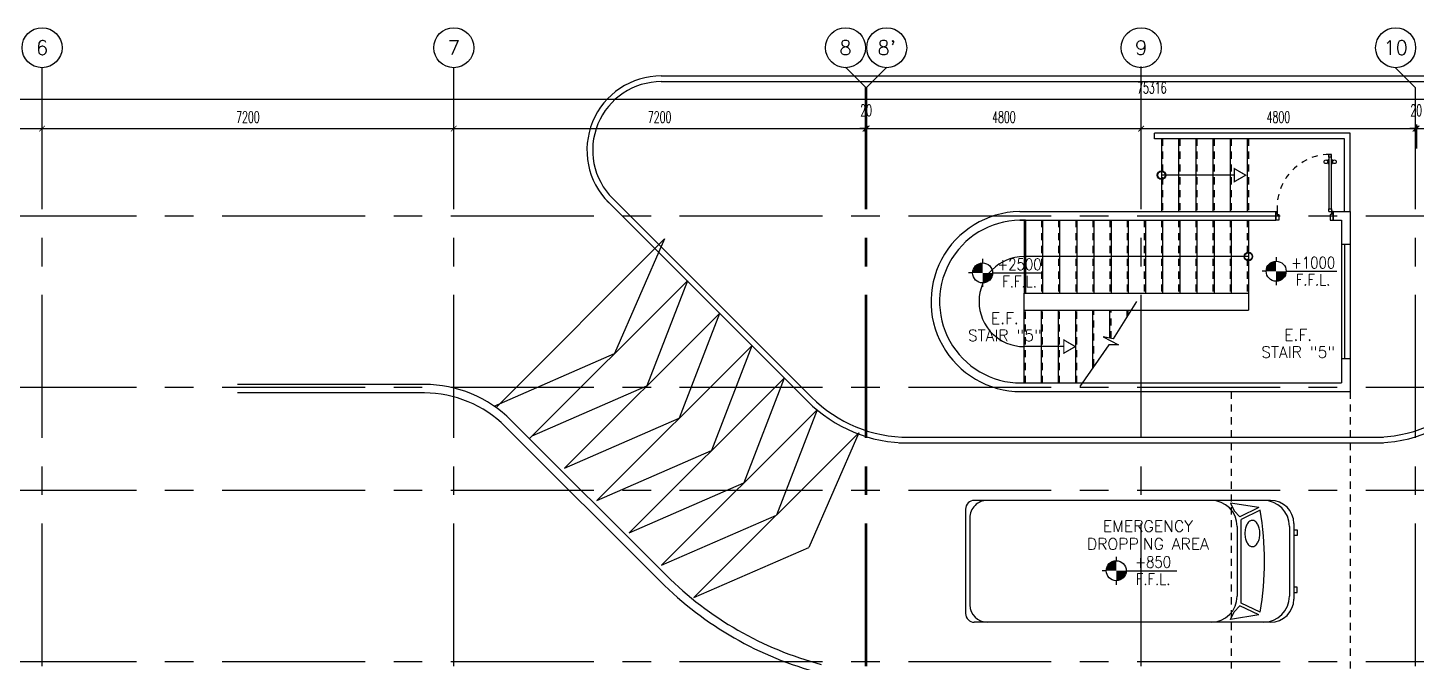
# Model space of a CAD drawing. Extents: x -0.4 to 91.7, y -13.9 to 77.4.
# Drawn here: x 28.95 to 53.23, y 66.26 to 77.36 of the extents above; entities that cross this region are included whole.
import ezdxf
from ezdxf.enums import TextEntityAlignment as Align

# ---------------------------------------------------------------- set-up
doc = ezdxf.new("R2010")
doc.units = 0
doc.header["$MEASUREMENT"] = 0
doc.header["$PDMODE"] = 3
doc.header["$PDSIZE"] = 0.1
for name, pattern in [('CENTERX2', [4, 2.5, -0.5, 0.5, -0.5]), ('HIDDEN', [0.375, 0.25, -0.125]), ('HIDDEN2', [0.1875, 0.125, -0.0625])]:
    doc.linetypes.add(name, pattern=pattern)
doc.layers.get('0').update_dxf_attribs({"color": 11, "linetype": 'CONTINUOUS'})
doc.layers.get('DEFPOINTS').update_dxf_attribs({"color": 11, "linetype": 'CONTINUOUS'})
for name, color, linetype in [('AX', 11, 'CONTINUOUS'), ('AX-CR', 11, 'CONTINUOUS'), ('AX-DIM', 11, 'CONTINUOUS'), ('AX-TXT', 11, 'CONTINUOUS'), ('AXES', 11, 'CENTERX2'), ('CURB', 11, 'CONTINUOUS'), ('DOOR', 11, 'CONTINUOUS'), ('Handrail', 11, 'CONTINUOUS'), ('HIDDEN', 11, 'HIDDEN2'), ('LEV-PL', 11, 'CONTINUOUS'), ('PART', 11, 'CONTINUOUS'), ('RM-NAME', 11, 'CONTINUOUS'), ('SLOPE', 11, 'CONTINUOUS'), ('STR', 11, 'CONTINUOUS'), ('WALL', 11, 'CONTINUOUS'), ('WIN', 11, 'CONTINUOUS')]:
    doc.layers.add(name, color=color, linetype=linetype)
doc.styles.add('ROMANS', font='ROMANS.shx', dxfattribs={"width": 0.6})
doc.styles.add('S', font='ROMANS.SHX')
doc.dimstyles.new('STANDARD in', dxfattribs={"dimtxt": 0.2, "dimasz": 0.1, "dimexe": 0.07, "dimexo": 0.05, "dimgap": 0.1, "dimtad": 1, "dimdec": 0, "dimlfac": 1000, "dimzin": 0, "dimdsep": 46, "dimtxsty": 'ROMANS', "dimblk": 'ARCHTICK', "dimcen": 0.05, "dimdle": 0.05, "dimclrd": 7, "dimclre": 7, "dimclrt": 2, "dimadec": 0, "dimazin": 0, "dimtfac": 1, "dimtdec": 0, "dimtmove": 2, "dimatfit": 3, "dimldrblk": 'ARCHTICK', "dimfxl": 0, "dimtolj": 1, "dimtzin": 0, "dimarcsym": 0})

# ---------------------------------------------------------------- blocks, each defined once
blk = doc.blocks.new('LEV1')
at = {"layer": 'LEV-PL'}
for p, q in [((0, 245), (0, 175)), ((-175, 0), (-245, 0)), ((175, 0), (1061, 0)), ((0, -175), (0, -245))]:
    blk.add_line(p, q, dxfattribs=at)
at = {"layer": 'LEV-PL', "const_width": 175}
for points in [[(-88, 0, -0.414214), (0, 88, -1)], [(88, 0, -0.414214), (0, -88, -1)]]:
    blk.add_lwpolyline(points, format="xyb", dxfattribs=at)
at = {"layer": 'LEV-PL'}
blk.add_circle((0, 0), 175, dxfattribs=at)
at = {"layer": 'LEV-PL', "color": 4, "style": 'S', "width": 0.85}
for tag, p in [('+0000', (646, 50)), ('F.F.L.', (646, -250))]:
    blk.add_attdef(tag, text='', height=200, dxfattribs=at).set_placement(p, align=Align.CENTER)
blk = doc.blocks.new('_ARCHTICK')
at = {"color": 0, "linetype": 'ByBlock', "const_width": 0.15}
blk.add_lwpolyline([(-0.5, -0.5), (0.5, 0.5)], dxfattribs=at)
blk = doc.blocks.new('*D176')
at = {"layer": 'AX-DIM', "color": 7, "linetype": 'ByBlock', "lineweight": -2}
for p, q in [((48.371, 75.598), (53.271, 75.598)), ((48.421, 75.248), (48.421, 75.668)), ((53.221, 75.248), (53.221, 75.668))]:
    blk.add_line(p, q, dxfattribs=at)
at = {"layer": 'DEFPOINTS', "color": 0, "linetype": 'ByBlock'}
for p in [(53.221, 75.598), (48.421, 75.198), (53.221, 75.198)]:
    blk.add_point(p, dxfattribs=at)
at = {"layer": 'AX-DIM', "color": 7, "linetype": 'ByBlock', "lineweight": -2, "xscale": 0.1, "yscale": 0.1, "zscale": 0.1, "rotation": 180}
blk.add_blockref('_ARCHTICK', (48.421, 75.598), dxfattribs=at)
at = {"layer": 'AX-DIM', "color": 7, "linetype": 'ByBlock', "lineweight": -2, "xscale": 0.1, "yscale": 0.1, "zscale": 0.1}
blk.add_blockref('_ARCHTICK', (53.221, 75.598), dxfattribs=at)
at = {"layer": 'AX-DIM', "color": 2, "linetype": 'ByBlock', "insert": (50.821, 75.798), "char_height": 0.2, "attachment_point": 5, "style": 'ROMANS'}
blk.add_mtext('\\A1;4800', dxfattribs=at)
blk = doc.blocks.new('*D139')
at = {"layer": 'AX-DIM', "color": 7, "lineweight": -2}
for p, q in [((10.901, 76.113), (86.317, 76.113)), ((10.951, 63.985), (10.951, 76.183)), ((86.267, 74.743), (86.267, 76.183))]:
    blk.add_line(p, q, dxfattribs=at)
at = {"layer": 'DEFPOINTS', "color": 0}
for p in [(86.267, 76.113), (86.267, 74.693), (10.951, 63.935)]:
    blk.add_point(p, dxfattribs=at)
at = {"layer": 'AX-DIM', "color": 7, "lineweight": -2, "xscale": 0.1, "yscale": 0.1, "zscale": 0.1, "rotation": 180}
blk.add_blockref('_ARCHTICK', (10.951, 76.113), dxfattribs=at)
at = {"layer": 'AX-DIM', "color": 7, "lineweight": -2, "xscale": 0.1, "yscale": 0.1, "zscale": 0.1}
blk.add_blockref('_ARCHTICK', (86.267, 76.113), dxfattribs=at)
at = {"layer": 'AX-DIM', "color": 2, "insert": (48.609, 76.313), "char_height": 0.2, "attachment_point": 5, "style": 'ROMANS'}
blk.add_mtext('\\A1;75316', dxfattribs=at)
blk = doc.blocks.new('*D195')
at = {"layer": 'AX-DIM', "color": 7, "linetype": 'ByBlock', "lineweight": -2}
for p, q in [((29.151, 75.598), (36.451, 75.598)), ((29.201, 75.248), (29.201, 75.668)), ((36.401, 75.248), (36.401, 75.668))]:
    blk.add_line(p, q, dxfattribs=at)
at = {"layer": 'DEFPOINTS', "color": 0, "linetype": 'ByBlock'}
for p in [(36.401, 75.598), (29.201, 75.198), (36.401, 75.198)]:
    blk.add_point(p, dxfattribs=at)
at = {"layer": 'AX-DIM', "color": 7, "linetype": 'ByBlock', "lineweight": -2, "xscale": 0.1, "yscale": 0.1, "zscale": 0.1, "rotation": 180}
blk.add_blockref('_ARCHTICK', (29.201, 75.598), dxfattribs=at)
at = {"layer": 'AX-DIM', "color": 7, "linetype": 'ByBlock', "lineweight": -2, "xscale": 0.1, "yscale": 0.1, "zscale": 0.1}
blk.add_blockref('_ARCHTICK', (36.401, 75.598), dxfattribs=at)
at = {"layer": 'AX-DIM', "color": 2, "linetype": 'ByBlock', "insert": (32.801, 75.798), "char_height": 0.2, "attachment_point": 5, "style": 'ROMANS'}
blk.add_mtext('\\A1;7200', dxfattribs=at)
blk = doc.blocks.new('AXU')
at = {"layer": 'AX-CR'}
blk.add_circle((0, 350), 350, dxfattribs=at)
at = {"layer": 'AX-TXT', "style": 'ROMANS'}
blk.add_attdef('AX', text='', height=250, dxfattribs=at).set_placement((0, 350), align=Align.MIDDLE)
blk = doc.blocks.new('*D196')
at = {"layer": 'AX-DIM', "color": 7, "linetype": 'ByBlock', "lineweight": -2}
for p, q in [((25.551, 75.598), (29.251, 75.598)), ((25.601, 75.248), (25.601, 75.668)), ((29.201, 75.248), (29.201, 75.668))]:
    blk.add_line(p, q, dxfattribs=at)
at = {"layer": 'DEFPOINTS', "color": 0, "linetype": 'ByBlock'}
for p in [(29.201, 75.598), (25.601, 75.198), (29.201, 75.198)]:
    blk.add_point(p, dxfattribs=at)
at = {"layer": 'AX-DIM', "color": 7, "linetype": 'ByBlock', "lineweight": -2, "xscale": 0.1, "yscale": 0.1, "zscale": 0.1, "rotation": 180}
blk.add_blockref('_ARCHTICK', (25.601, 75.598), dxfattribs=at)
at = {"layer": 'AX-DIM', "color": 7, "linetype": 'ByBlock', "lineweight": -2, "xscale": 0.1, "yscale": 0.1, "zscale": 0.1}
blk.add_blockref('_ARCHTICK', (29.201, 75.598), dxfattribs=at)
at = {"layer": 'AX-DIM', "color": 2, "linetype": 'ByBlock', "insert": (27.401, 75.798), "char_height": 0.2, "attachment_point": 5, "style": 'ROMANS'}
blk.add_mtext('\\A1;3600', dxfattribs=at)
blk = doc.blocks.new('*D197')
at = {"layer": 'AX-DIM', "color": 7, "linetype": 'ByBlock', "lineweight": -2}
for p, q in [((43.601, 75.598), (43.501, 75.598)), ((43.601, 75.248), (43.601, 75.668)), ((43.601, 75.598), (43.621, 75.598)), ((43.621, 75.248), (43.621, 75.668)), ((43.621, 75.598), (43.721, 75.598))]:
    blk.add_line(p, q, dxfattribs=at)
at = {"layer": 'DEFPOINTS', "color": 0, "linetype": 'ByBlock'}
for p in [(43.621, 75.598), (43.601, 75.198), (43.621, 75.198)]:
    blk.add_point(p, dxfattribs=at)
at = {"layer": 'AX-DIM', "color": 7, "linetype": 'ByBlock', "lineweight": -2, "xscale": 0.1, "yscale": 0.1, "zscale": 0.1}
blk.add_blockref('_ARCHTICK', (43.601, 75.598), dxfattribs=at)
at = {"layer": 'AX-DIM', "color": 7, "linetype": 'ByBlock', "lineweight": -2, "xscale": 0.1, "yscale": 0.1, "zscale": 0.1, "rotation": 180}
blk.add_blockref('_ARCHTICK', (43.621, 75.598), dxfattribs=at)
at = {"layer": 'AX-DIM', "color": 2, "linetype": 'ByBlock', "insert": (43.611, 75.918), "char_height": 0.2, "attachment_point": 5, "style": 'ROMANS'}
blk.add_mtext('\\A1;20', dxfattribs=at)
blk = doc.blocks.new('*D198')
at = {"layer": 'AX-DIM', "color": 7, "linetype": 'ByBlock', "lineweight": -2}
for p, q in [((36.351, 75.598), (43.651, 75.598)), ((36.401, 75.248), (36.401, 75.668)), ((43.601, 75.248), (43.601, 75.668))]:
    blk.add_line(p, q, dxfattribs=at)
at = {"layer": 'DEFPOINTS', "color": 0, "linetype": 'ByBlock'}
for p in [(43.601, 75.598), (36.401, 75.198), (43.601, 75.198)]:
    blk.add_point(p, dxfattribs=at)
at = {"layer": 'AX-DIM', "color": 7, "linetype": 'ByBlock', "lineweight": -2, "xscale": 0.1, "yscale": 0.1, "zscale": 0.1, "rotation": 180}
blk.add_blockref('_ARCHTICK', (36.401, 75.598), dxfattribs=at)
at = {"layer": 'AX-DIM', "color": 7, "linetype": 'ByBlock', "lineweight": -2, "xscale": 0.1, "yscale": 0.1, "zscale": 0.1}
blk.add_blockref('_ARCHTICK', (43.601, 75.598), dxfattribs=at)
at = {"layer": 'AX-DIM', "color": 2, "linetype": 'ByBlock', "insert": (40.001, 75.798), "char_height": 0.2, "attachment_point": 5, "style": 'ROMANS'}
blk.add_mtext('\\A1;7200', dxfattribs=at)
blk = doc.blocks.new('*D199')
at = {"layer": 'AX-DIM', "color": 7, "linetype": 'ByBlock', "lineweight": -2}
for p, q in [((43.571, 75.598), (48.471, 75.598)), ((43.621, 75.248), (43.621, 75.668)), ((48.421, 75.248), (48.421, 75.668))]:
    blk.add_line(p, q, dxfattribs=at)
at = {"layer": 'DEFPOINTS', "color": 0, "linetype": 'ByBlock'}
for p in [(48.421, 75.598), (43.621, 75.198), (48.421, 75.198)]:
    blk.add_point(p, dxfattribs=at)
at = {"layer": 'AX-DIM', "color": 7, "linetype": 'ByBlock', "lineweight": -2, "xscale": 0.1, "yscale": 0.1, "zscale": 0.1, "rotation": 180}
blk.add_blockref('_ARCHTICK', (43.621, 75.598), dxfattribs=at)
at = {"layer": 'AX-DIM', "color": 7, "linetype": 'ByBlock', "lineweight": -2, "xscale": 0.1, "yscale": 0.1, "zscale": 0.1}
blk.add_blockref('_ARCHTICK', (48.421, 75.598), dxfattribs=at)
at = {"layer": 'AX-DIM', "color": 2, "linetype": 'ByBlock', "insert": (46.021, 75.798), "char_height": 0.2, "attachment_point": 5, "style": 'ROMANS'}
blk.add_mtext('\\A1;4800', dxfattribs=at)
blk = doc.blocks.new('*D201')
at = {"layer": 'AX-DIM', "color": 7, "linetype": 'ByBlock', "lineweight": -2}
for p, q in [((53.191, 75.598), (60.491, 75.598)), ((53.241, 75.248), (53.241, 75.668)), ((60.441, 75.248), (60.441, 75.668))]:
    blk.add_line(p, q, dxfattribs=at)
at = {"layer": 'DEFPOINTS', "color": 0, "linetype": 'ByBlock'}
for p in [(60.441, 75.598), (53.241, 75.198), (60.441, 75.198)]:
    blk.add_point(p, dxfattribs=at)
at = {"layer": 'AX-DIM', "color": 7, "linetype": 'ByBlock', "lineweight": -2, "xscale": 0.1, "yscale": 0.1, "zscale": 0.1, "rotation": 180}
blk.add_blockref('_ARCHTICK', (53.241, 75.598), dxfattribs=at)
at = {"layer": 'AX-DIM', "color": 7, "linetype": 'ByBlock', "lineweight": -2, "xscale": 0.1, "yscale": 0.1, "zscale": 0.1}
blk.add_blockref('_ARCHTICK', (60.441, 75.598), dxfattribs=at)
at = {"layer": 'AX-DIM', "color": 2, "linetype": 'ByBlock', "insert": (56.841, 75.798), "char_height": 0.2, "attachment_point": 5, "style": 'ROMANS'}
blk.add_mtext('\\A1;7200', dxfattribs=at)
blk = doc.blocks.new('*D202')
at = {"layer": 'AX-DIM', "color": 7, "lineweight": -2}
for p, q in [((53.221, 75.598), (53.121, 75.598)), ((53.221, 75.248), (53.221, 75.668)), ((53.221, 75.598), (53.241, 75.598)), ((53.241, 75.248), (53.241, 75.668)), ((53.241, 75.598), (53.341, 75.598))]:
    blk.add_line(p, q, dxfattribs=at)
at = {"layer": 'DEFPOINTS', "color": 0}
for p in [(53.241, 75.598), (53.221, 75.198), (53.241, 75.198)]:
    blk.add_point(p, dxfattribs=at)
at = {"layer": 'AX-DIM', "color": 7, "lineweight": -2, "xscale": 0.1, "yscale": 0.1, "zscale": 0.1}
blk.add_blockref('_ARCHTICK', (53.221, 75.598), dxfattribs=at)
at = {"layer": 'AX-DIM', "color": 7, "lineweight": -2, "xscale": 0.1, "yscale": 0.1, "zscale": 0.1, "rotation": 180}
blk.add_blockref('_ARCHTICK', (53.241, 75.598), dxfattribs=at)
at = {"layer": 'AX-DIM', "color": 2, "insert": (53.231, 75.918), "char_height": 0.2, "attachment_point": 5, "style": 'ROMANS'}
blk.add_mtext('\\A1;20', dxfattribs=at)
blk = doc.blocks.new('STL-DR')
at = {"layer": 'DOOR', "color": 0, "linetype": 'ByBlock'}
for p, q in [((50, 0), (0, 0)), ((0, -150), (0, 0)), ((50, -100), (50, 0)), ((0, -150), (25, -150)), ((25, -100), (50, -100)), ((25, -150), (25, -100)), ((75, -150), (25, -150)), ((25, -200), (25, -150)), ((75, -200), (25, -200)), ((75, -150), (75, -200)), ((950, -100), (950, 0)), ((950, 0), (1000, 0)), ((975, -100), (950, -100)), ((975, -150), (975, -100)), ((1000, -150), (975, -150)), ((1000, 0), (1000, -150)), ((18, -990), (9, -990)), ((9, -1055), (9, -990)), ((18, -1055), (9, -1055)), ((18, -978), (18, -1068)), ((25, -978), (18, -978)), ((18, -1055), (18, -990)), ((25, -1068), (18, -1068)), ((25, -1100), (75, -1100)), ((25, -1100), (25, -1150)), ((25, -1150), (75, -1150)), ((75, -1150), (25, -1150)), ((75, -978), (82, -978)), ((75, -1068), (82, -1068)), ((75, -1100), (75, -1150)), ((82, -978), (82, -1068)), ((82, -990), (91, -990)), ((82, -1055), (82, -990)), ((82, -1055), (91, -1055)), ((91, -1055), (91, -990))]:
    blk.add_line(p, q, dxfattribs=at)
at = {"layer": 'DOOR', "linetype": 'ByBlock'}
for p, q in [((25, -200), (25, -1100)), ((75, -1100), (75, -200))]:
    blk.add_line(p, q, dxfattribs=at)
at = {"layer": 'DOOR', "color": 0, "linetype": 'ByBlock'}
for centre in [(-24, -1023), (124, -1023)]:
    blk.add_circle(centre, 32.4, dxfattribs=at)
at = {"layer": 'DOOR', "linetype": 'HIDDEN', "ltscale": 0.5}
blk.add_arc((50, -223), 928, 271.544, 4.4816, dxfattribs=at)
at = {"layer": 'WALL'}
for p, q in [((0, 0), (0, -150)), ((0, 0), (0, -150)), ((1000, 0), (1000, -150))]:
    blk.add_line(p, q, dxfattribs=at)
blk = doc.blocks.new('Vtvanp')
for p, q in [((0.406, 1.067), (5.588, 1.067)), ((0.61, 0.939), (1.107, 1.017)), ((1.107, 1.017), (1.045, 0.886)), ((0.588, 0.893), (0.923, 0.734)), ((0.61, 0.939), (0.945, 0.779)), ((0.923, 0.734), (0.923, -0.734)), ((1.045, 0.886), (0.945, 0.779)), ((5.664, -0.762), (5.664, 0.762)), ((5.74, -0.914), (5.74, 0.914)), ((0, 0.549), (-0.061, 0.549)), ((-0.061, 0.549), (-0.061, 0.453)), ((0, -0.66), (0, 0.66)), ((0.076, -0.61), (0.076, 0.61)), ((0.991, -0.61), (0.991, 0.61)), ((-0.061, 0.453), (0, 0.453)), ((-0.061, -0.453), (0, -0.453)), ((-0.061, -0.549), (-0.061, -0.453)), ((0, -0.549), (-0.061, -0.549)), ((0.588, -0.893), (0.923, -0.734)), ((0.61, -0.939), (0.945, -0.779)), ((0.61, -0.939), (1.107, -1.017)), ((1.045, -0.886), (0.945, -0.779)), ((1.107, -1.017), (1.045, -0.886)), ((0.406, -1.067), (5.588, -1.067))]:
    blk.add_line(p, q)
blk.add_lwpolyline([(0.724, -0.257, 0.15854), (0.679, -0.272, 0.106465), (0.632, -0.324, 0.07162), (0.601, -0.402, 0.071565), (0.594, -0.486, 0.057969), (0.604, -0.578, 0.07162), (0.632, -0.648, 0.106465), (0.679, -0.701, 0.15854), (0.724, -0.716, 0.15854), (0.77, -0.701, 0.106465), (0.817, -0.648, 0.07162), (0.844, -0.578, 0.057969), (0.855, -0.486, 0.057969), (0.844, -0.394, 0.07162), (0.817, -0.324, 0.106465), (0.77, -0.272, 0.15854)], format="xyb", close=True)
for centre, radius, start, end in [((0.406, 0.66), 0.406, 90, 180), ((0.533, 0.61), 0.457, 90, 180), ((1.448, 0.61), 0.457, 90, 180), ((5.359, 0.762), 0.305, 0, 90), ((5.588, 0.914), 0.152, 0, 90), ((5.779, 0), 5.267, 170.2424, 189.7576), ((0.406, -0.66), 0.406, 180, 270), ((0.533, -0.61), 0.457, 180, 270), ((1.448, -0.61), 0.457, 180, 270), ((5.359, -0.762), 0.305, 270, 0), ((5.588, -0.914), 0.152, 270, 0)]:
    blk.add_arc(centre, radius, start, end)

msp = doc.modelspace()

# ---------------------------------------------------------------- linework, layer by layer
for p, q in [((46.3762, 72.72), (50.2962, 72.72)), ((46.3762, 72.42), (46.3762, 72.72)), ((50.2962, 72.72), (50.2962, 72.42)), ((46.3762, 72.42), (50.2962, 72.42)), ((48.3422, 72.574), (47.933, 71.9187)), ((48.1762, 72.3082), (48.1762, 72.42)), ((48.1762, 72.3082), (48.1762, 72.42)), ((48.1962, 72.3403), (48.1962, 72.42)), ((48.1962, 72.3403), (48.1962, 72.42)), ((47.933, 71.9187), (47.7577, 71.9538)), ((47.7577, 71.9538), (48.0265, 71.8134)), ((47.8562, 71.8134), (47.3485, 71.0821)), ((48.0265, 71.8134), (47.8562, 71.8134))]:
    msp.add_line(p, q)
at = {"layer": 'AXES'}
for p, q in [((48.4214, -1.8143), (48.4214, 76.9984)), ((29.2014, -1.8143), (29.2014, 76.6632)), ((36.4014, -1.8143), (36.4014, 76.6632)), ((43.6014, 76.3224), (43.2514, 76.6724)), ((43.6214, 76.3224), (43.9714, 76.6724)), ((53.2214, 76.3132), (52.8714, 76.6632)), ((43.6014, -1.8143), (43.6014, 76.3224)), ((43.6214, -1.8143), (43.6214, 76.3224)), ((53.2214, -1.8143), (53.2214, 76.3132)), ((0.35, 74.07), (69.4414, 74.07)), ((0.35, 71.07), (90.9611, 71.07)), ((0.35, 69.27), (69.4414, 69.27)), ((0.35, 66.27), (69.4414, 66.27))]:
    msp.add_line(p, q, dxfattribs=at)
at = {"layer": 'CURB'}
for p, q in [((40.0299, 76.52), (56.813, 76.52)), ((40.0299, 76.42), (56.813, 76.42)), ((42.5852, 70.8272), (39.0807, 74.3317)), ((42.6559, 70.8979), (39.1526, 74.4012)), ((35.8864, 71.12), (32.6173, 71.12)), ((35.8864, 70.97), (32.6173, 70.97)), ((40.1196, 67.7774), (37.4067, 70.4903)), ((40.0136, 67.6713), (37.3006, 70.3842)), ((44.3529, 70.195), (52.6597, 70.195)), ((44.1832, 70.095), (52.6597, 70.095)), ((44.7464, 70.095), (52.0964, 70.095))]:
    msp.add_line(p, q, dxfattribs=at)
for centre, radius, start, end in [((40.0299, 75.22), 1.3, 90, 225), ((40.0299, 75.22), 1.2, 90, 225), ((35.8864, 68.97), 2.15, 45, 90), ((35.8864, 68.97), 2, 45, 90), ((44.3529, 72.595), 2.4, 225, 270), ((52.4899, 72.595), 2.4, 270, 315), ((44.3529, 72.595), 2.5, 225, 270), ((52.4899, 72.595), 2.5, 270, 315), ((44.3623, 72.02), 6, 225, 255.16489), ((44.3623, 72.02), 6.15, 225, 255.3479)]:
    msp.add_arc(centre, radius, start, end, dxfattribs=at)
at = {"layer": 'Handrail'}
for p, q in [((52.0764, 75.52), (48.6521, 75.52)), ((48.6521, 75.42), (48.6521, 75.52)), ((52.0764, 74.145), (52.0764, 75.52)), ((51.9764, 75.42), (48.6521, 75.42)), ((51.9764, 74.145), (51.9764, 75.42))]:
    msp.add_line(p, q, dxfattribs=at)
at = {"layer": 'HIDDEN'}
for p, q in [((49.9964, 70.995), (49.9964, 63.92)), ((52.0764, 70.995), (52.0764, 63.92))]:
    msp.add_line(p, q, dxfattribs=at)
at = {"layer": 'SLOPE'}
for p, q in [((40.0882, 73.6659), (37.1394, 70.7171)), ((40.0882, 73.6659), (39.2132, 71.6595)), ((40.4889, 72.9352), (37.7253, 70.1717)), ((40.4889, 72.9352), (39.7789, 71.0938)), ((41.0487, 72.3637), (38.3381, 69.6531)), ((41.0487, 72.3637), (40.3445, 70.5282)), ((37.1061, 70.7406), (39.2132, 71.6595)), ((41.6144, 71.798), (38.9038, 69.0874)), ((41.6144, 71.798), (40.9102, 69.9625)), ((42.1801, 71.2323), (39.4695, 68.5217)), ((42.1801, 71.2323), (41.4759, 69.3968)), ((37.7724, 70.2188), (39.7789, 71.0938)), ((42.7531, 70.6739), (40.0352, 67.9561)), ((42.7531, 70.6739), (42.0416, 68.8311)), ((38.3381, 69.6531), (40.3445, 70.5282)), ((43.4823, 70.2718), (40.6009, 67.3904)), ((43.4823, 70.2718), (42.6073, 68.2654)), ((38.9038, 69.0874), (40.9102, 69.9625)), ((39.4695, 68.5217), (41.4759, 69.3968)), ((40.0352, 67.9561), (42.0416, 68.8311)), ((40.6009, 67.3904), (42.6073, 68.2654))]:
    msp.add_line(p, q, dxfattribs=at)
at = {"layer": 'SLOPE', "color": 8, "linetype": 'ByBlock'}
msp.add_line((29.2014, 68.6261), (29.1949, 68.6326), dxfattribs=at)
at = {"layer": 'STR'}
for p, q in [((48.7762, 75.42), (48.7762, 74.145)), ((49.0762, 75.42), (49.0762, 74.145)), ((49.3762, 75.42), (49.3762, 74.145)), ((49.6762, 75.42), (49.6762, 74.145)), ((49.9762, 75.42), (49.9762, 74.145)), ((50.2762, 75.42), (50.2762, 74.145)), ((50.0494, 74.7825), (48.7762, 74.7825)), ((46.3762, 73.995), (46.3762, 72.72)), ((46.3962, 73.995), (46.3962, 72.72)), ((46.6962, 73.995), (46.6962, 72.72)), ((46.9962, 73.995), (46.9962, 72.72)), ((47.2962, 73.995), (47.2962, 72.72)), ((47.5962, 73.995), (47.5962, 72.72)), ((47.8962, 73.995), (47.8962, 72.72)), ((48.1962, 73.995), (48.1962, 72.72)), ((48.4962, 73.995), (48.4962, 72.72)), ((48.7962, 73.995), (48.7962, 72.72)), ((49.0962, 73.995), (49.0962, 72.72)), ((49.3962, 73.995), (49.3962, 72.72)), ((49.6962, 73.995), (49.6962, 72.72)), ((49.9962, 73.995), (49.9962, 72.72)), ((50.2962, 73.995), (50.2962, 72.72)), ((50.2962, 73.3575), (46.3738, 73.3575)), ((46.3762, 71.145), (46.3762, 72.42)), ((46.6762, 71.145), (46.6762, 72.42)), ((46.9762, 71.145), (46.9762, 72.42)), ((47.2762, 71.145), (47.2762, 72.42)), ((47.5762, 71.4101), (47.5762, 72.42)), ((47.8762, 71.9301), (47.8762, 72.42)), ((47.0694, 71.7825), (46.3738, 71.7825))]:
    msp.add_line(p, q, dxfattribs=at)
at = {"layer": 'STR', "linetype": 'HIDDEN2'}
for p, q in [((48.7962, 75.42), (48.7962, 74.145)), ((49.0962, 75.42), (49.0962, 74.145)), ((49.3962, 75.42), (49.3962, 74.145)), ((49.6962, 75.42), (49.6962, 74.145)), ((49.9962, 75.42), (49.9962, 74.145)), ((50.2962, 75.42), (50.2962, 74.145)), ((46.3762, 73.995), (46.3762, 72.72)), ((46.3962, 73.995), (46.3962, 72.72)), ((46.6762, 73.995), (46.6762, 72.72)), ((46.9762, 73.995), (46.9762, 72.72)), ((47.2762, 73.995), (47.2762, 72.72)), ((47.5762, 73.995), (47.5762, 72.72)), ((47.8762, 73.995), (47.8762, 72.72)), ((48.1762, 73.995), (48.1762, 72.72)), ((48.4762, 73.995), (48.4762, 72.72)), ((48.7762, 73.995), (48.7762, 72.72)), ((49.0762, 73.995), (49.0762, 72.72)), ((49.3762, 73.995), (49.3762, 72.72)), ((49.6762, 73.995), (49.6762, 72.72)), ((49.9762, 73.995), (49.9762, 72.72)), ((50.2762, 73.995), (50.2762, 72.72)), ((46.3962, 71.145), (46.3962, 72.42)), ((46.6962, 71.145), (46.6962, 72.42)), ((46.9962, 71.145), (46.9962, 72.42)), ((47.2962, 71.145), (47.2962, 72.42)), ((47.5962, 71.4389), (47.5962, 72.42)), ((47.8962, 71.9261), (47.8962, 72.42))]:
    msp.add_line(p, q, dxfattribs=at)
at = {"layer": 'STR', "const_width": 0.0215}
for points in [[(50.0494, 74.898), (50.0494, 74.667), (50.2494, 74.7825)], [(47.0694, 71.898), (47.0694, 71.667), (47.2694, 71.7825)]]:
    msp.add_lwpolyline(points, close=True, dxfattribs=at)
at = {"layer": 'STR'}
for centre, radius in [((48.7762, 74.7825), 0.075), ((48.7762, 74.7825), 0.065), ((50.2962, 73.3575), 0.075), ((50.2962, 73.3575), 0.065)]:
    msp.add_circle(centre, radius, dxfattribs=at)
msp.add_arc((46.3738, 72.57), 0.7875, 90, 270, dxfattribs=at)
at = {"layer": 'WALL'}
for p, q in [((46.3009, 74.145), (50.7764, 74.145)), ((50.7764, 74.145), (50.7764, 73.995)), ((51.7764, 74.145), (51.7764, 73.995)), ((51.7764, 74.145), (52.0764, 74.145)), ((52.0764, 74.145), (52.0764, 73.57)), ((46.3009, 73.995), (50.7764, 73.995)), ((51.7764, 73.995), (51.9264, 73.995)), ((51.9264, 73.995), (51.9264, 73.57)), ((52.0764, 73.57), (51.9264, 73.57)), ((52.0764, 71.57), (51.9264, 71.57)), ((51.9264, 71.57), (51.9264, 71.145)), ((52.0764, 71.57), (52.0764, 70.995)), ((46.3009, 71.145), (51.9264, 71.145)), ((46.3009, 70.995), (52.0764, 70.995))]:
    msp.add_line(p, q, dxfattribs=at)
for radius, start in [(1.575, 87.25838), (1.425, 86.96955)]:
    msp.add_arc((46.3209, 72.57), radius, start, 270.00003, dxfattribs=at)
at = {"layer": 'WIN'}
for p, q in [((51.9264, 73.57), (51.9264, 71.57)), ((51.9764, 73.57), (51.9764, 71.57)), ((52.0764, 73.57), (52.0764, 71.57))]:
    msp.add_line(p, q, dxfattribs=at)

# ---------------------------------------------------------------- block references
at = {"layer": 'AX', "xscale": 0.001000000047497451, "yscale": 0.0009999999892897904, "zscale": 0.001}
for p, values in [((29.2014, 76.6632), {'AX': '6'}), ((36.4014, 76.6632), {'AX': '7'}), ((43.2514, 76.6632), {'AX': '8'}), ((43.9714, 76.6632), {'AX': "8'"}), ((48.4214, 76.6632), {'AX': '9'}), ((52.8714, 76.6632), {'AX': '10'})]:
    msp.add_blockref('AXU', p, dxfattribs=at).add_auto_attribs(values)
at = {"layer": 'CURB', "rotation": 180}
msp.add_blockref('Vtvanp', (51.0906, 68.024), dxfattribs=at)
at = {"layer": 'DOOR', "color": 1, "xscale": 0.001000000047497451, "yscale": 0.0009999999892897904, "zscale": 0.001, "rotation": 180}
msp.add_blockref('STL-DR', (51.7764, 73.995), dxfattribs=at)
at = {"layer": 'PART', "xscale": 0.001000000047497451, "yscale": 0.0009999999892897904, "zscale": 0.001}
for p, values in [((50.7819, 73.1014), {'F.F.L.': 'F.F.L.', '+0000': '+1000'}), ((45.6492, 73.0713), {'F.F.L.': 'F.F.L.', '+0000': '+2500'}), ((47.9852, 67.8595), {'F.F.L.': 'F.F.L.', '+0000': '+850'})]:
    msp.add_blockref('LEV1', p, dxfattribs=at).add_auto_attribs(values)

# ---------------------------------------------------------------- texts
at = {"layer": 'RM-NAME', "style": 'ROMANS'}
for s, p in [('E.F.', (46.0388, 72.277)), ('STAIR "5"', (46.0388, 71.977)), ('E.F.', (51.1685, 71.9857)), ('STAIR "5"', (51.1685, 71.6857)), ('EMERGENCY', (48.5397, 68.6403)), ('DROPPING AREA', (48.5397, 68.3276))]:
    msp.add_text(s, height=0.2, dxfattribs=at).set_placement(p, align=Align.MIDDLE)

# ---------------------------------------------------------------- dimensions: what is measured, and where the dimension line sits
at = {"layer": 'AX-DIM'}
for base, p1, p2, picture, middle in [((86.2675, 76.113), (10.9514, 63.9346), (86.2675, 74.6929), '*D139', (48.6094, 76.313)), ((53.2414, 75.5984), (53.2214, 75.1984), (53.2414, 75.1984), '*D202', (53.2314, 75.9184))]:
    dim = msp.add_linear_dim(base=base, p1=p1, p2=p2, dimstyle='STANDARD in', dxfattribs=at)
    dim.commit()
    dim.dimension.update_dxf_attribs({"geometry": picture, "text_midpoint": middle})
at = {"layer": 'AX-DIM', "color": 1, "linetype": 'ByBlock'}
for base, p1, p2, picture, middle in [((43.6214, 75.5984), (43.6014, 75.1984), (43.6214, 75.1984), '*D197', (43.6114, 75.9184)), ((29.2014, 75.5984), (25.6014, 75.1984), (29.2014, 75.1984), '*D196', (27.4014, 75.7984)), ((36.4014, 75.5984), (29.2014, 75.1984), (36.4014, 75.1984), '*D195', (32.8014, 75.7984)), ((43.6014, 75.5984), (36.4014, 75.1984), (43.6014, 75.1984), '*D198', (40.0014, 75.7984)), ((48.4214, 75.5984), (43.6214, 75.1984), (48.4214, 75.1984), '*D199', (46.0214, 75.7984)), ((53.2214, 75.5984), (48.4214, 75.1984), (53.2214, 75.1984), '*D176', (50.8214, 75.7984)), ((60.4414, 75.5984), (53.2414, 75.1984), (60.4414, 75.1984), '*D201', (56.8414, 75.7984))]:
    dim = msp.add_linear_dim(base=base, p1=p1, p2=p2, dimstyle='STANDARD in', dxfattribs=at)
    dim.commit()
    dim.dimension.update_dxf_attribs({"geometry": picture, "text_midpoint": middle})

doc.saveas('drawing.dxf')
